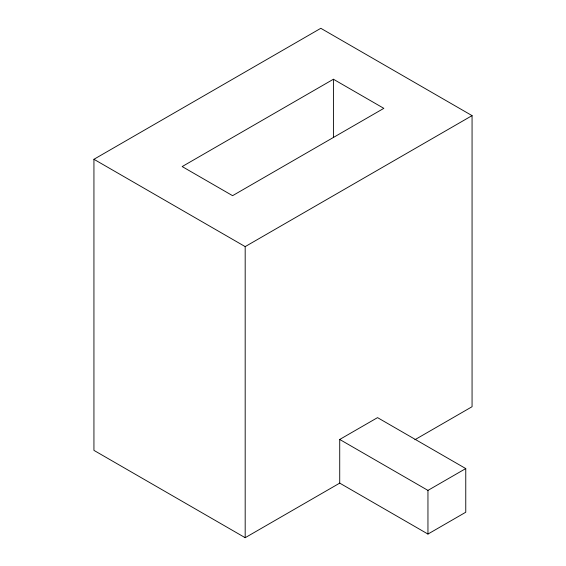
<?xml version="1.0" encoding="UTF-8"?>
<svg xmlns="http://www.w3.org/2000/svg" width="566" height="566" viewBox="0 0 566 566"><rect width="100%" height="100%" fill="white"/><g stroke="black" fill="none" stroke-linecap="round" stroke-linejoin="round"><path stroke-width="0.85" d="M339.72 483.123L339.72 439.457L377.536 417.63L465.761 468.57L465.761 512.23L427.953 534.063L339.72 483.123L245.184 537.7L93.935 450.373L93.935 159.287L320.816 28.3L472.065 115.627L472.065 406.713L414.892 439.725M333.416 79.24L182.167 166.567L232.584 195.673L383.833 108.347L333.416 79.24L333.416 137.46M93.935 159.287L245.184 246.613L472.065 115.627M339.72 439.457L427.953 490.397L465.761 468.57M427.953 490.397L427.953 534.063M245.184 246.613L245.184 537.7"/></g></svg>
